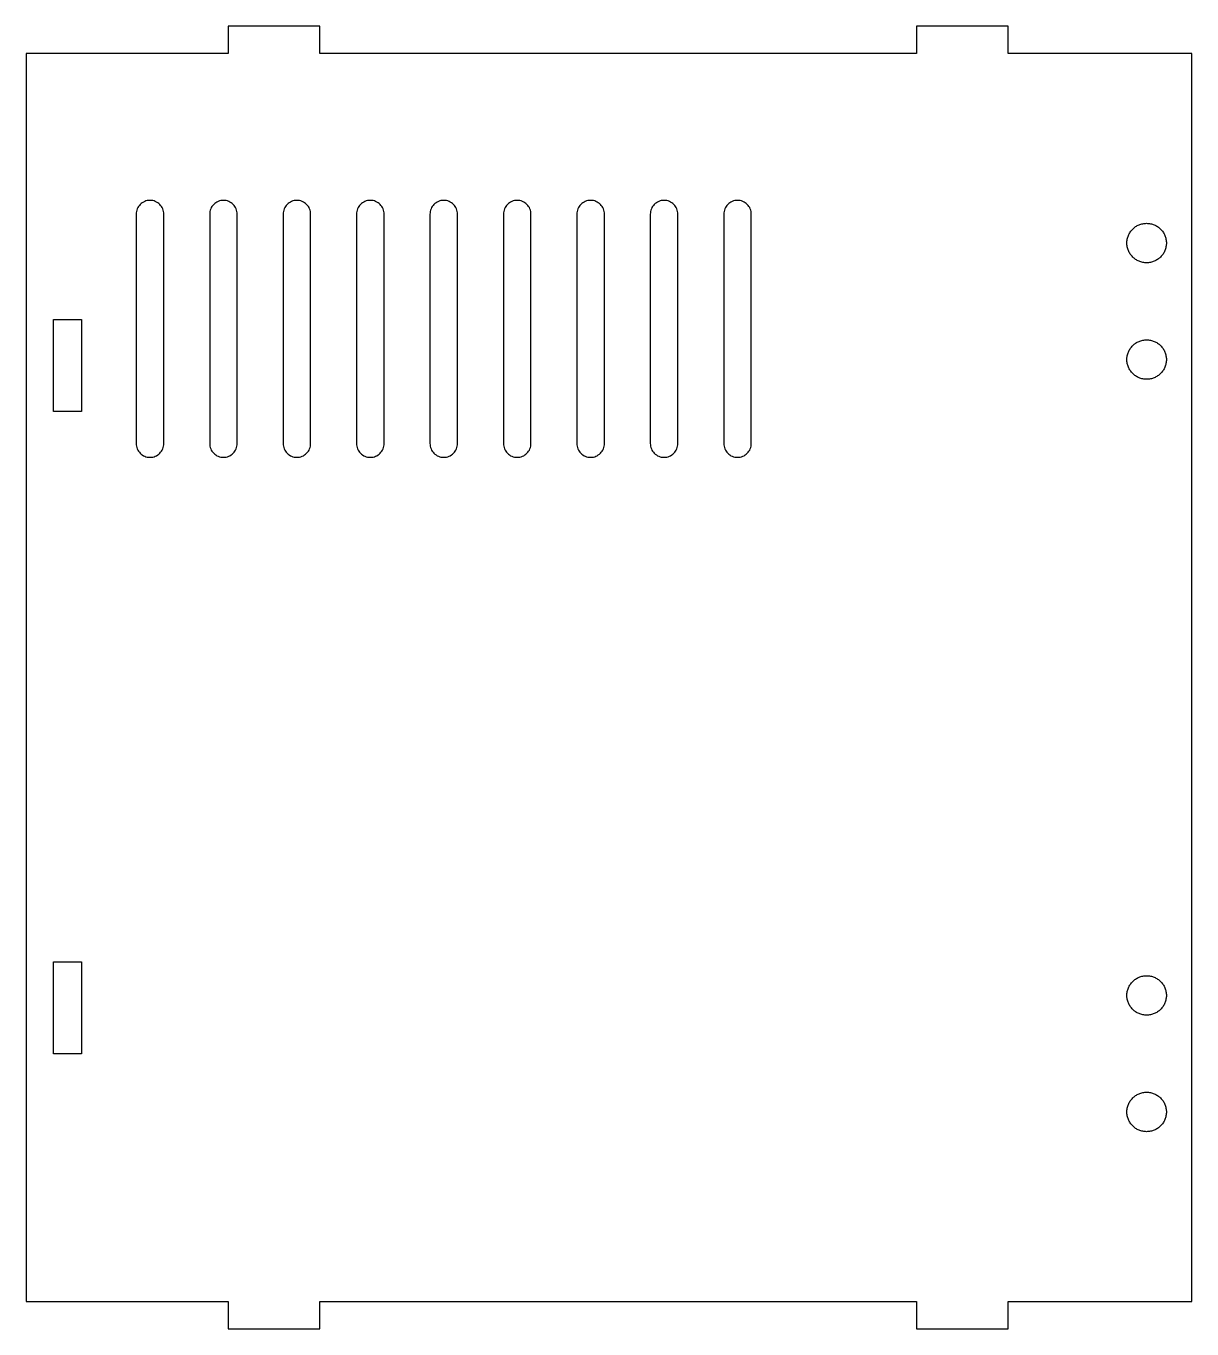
# Model space of a CAD drawing. Header units: millimetres. Extents: x 0 to 127, y 0 to 142.
import ezdxf

# ---------------------------------------------------------------- set-up
doc = ezdxf.new("R2010")
doc.units = ezdxf.units.MM
doc.layers.add('CUT', color=1, linetype='Continuous')
doc.layers.add('ENGRAVE', color=5, linetype='Continuous')

msp = doc.modelspace()

# ---------------------------------------------------------------- linework, layer by layer
at = {"layer": 'CUT'}
for points in [[(127, 139), (107, 139), (107, 142), (97, 142), (97, 139), (32, 139), (32, 142), (22, 142), (22, 139), (0, 139), (0, 3), (22, 3), (22, 0), (32, 0), (32, 3), (97, 3), (97, 0), (107, 0), (107, 3), (127, 3), (127, 139)], [(119.915, 118.35), (119.9176, 118.4555), (119.9254, 118.5607), (119.9383, 118.6655), (119.9563, 118.7694), (119.9794, 118.8724), (120.0076, 118.9741), (120.0407, 119.0743), (120.0787, 119.1728), (120.1214, 119.2692), (120.1689, 119.3635), (120.2209, 119.4553), (120.2773, 119.5445), (120.3381, 119.6308), (120.403, 119.7139), (120.472, 119.7939), (120.5447, 119.8703), (120.6211, 119.943), (120.7011, 120.012), (120.7842, 120.0769), (120.8705, 120.1377), (120.9597, 120.1941), (121.0515, 120.2461), (121.1458, 120.2936), (121.2422, 120.3363), (121.3407, 120.3743), (121.4409, 120.4074), (121.5426, 120.4356), (121.6456, 120.4587), (121.7495, 120.4767), (121.8543, 120.4896), (121.9595, 120.4974), (122.065, 120.5), (122.1705, 120.4974), (122.2757, 120.4896), (122.3805, 120.4767), (122.4844, 120.4587), (122.5874, 120.4356), (122.6891, 120.4074), (122.7893, 120.3743), (122.8878, 120.3363), (122.9842, 120.2936), (123.0785, 120.2461), (123.1703, 120.1941), (123.2595, 120.1377), (123.3458, 120.0769), (123.4289, 120.012), (123.5089, 119.943), (123.5853, 119.8703), (123.658, 119.7939), (123.727, 119.7139), (123.7919, 119.6308), (123.8527, 119.5445), (123.9091, 119.4553), (123.9611, 119.3635), (124.0086, 119.2692), (124.0513, 119.1728), (124.0893, 119.0743), (124.1224, 118.9741), (124.1506, 118.8724), (124.1737, 118.7694), (124.1917, 118.6655), (124.2046, 118.5607), (124.2124, 118.4555), (124.215, 118.35), (124.2124, 118.2445), (124.2046, 118.1393), (124.1917, 118.0345), (124.1737, 117.9306), (124.1506, 117.8276), (124.1224, 117.7259), (124.0893, 117.6257), (124.0513, 117.5272), (124.0086, 117.4308), (123.9611, 117.3365), (123.9091, 117.2447), (123.8527, 117.1555), (123.7919, 117.0692), (123.727, 116.9861), (123.658, 116.9061), (123.5853, 116.8297), (123.5089, 116.757), (123.4289, 116.688), (123.3458, 116.6231), (123.2595, 116.5623), (123.1703, 116.5059), (123.0785, 116.4539), (122.9842, 116.4064), (122.8878, 116.3637), (122.7893, 116.3257), (122.6891, 116.2926), (122.5874, 116.2644), (122.4844, 116.2413), (122.3805, 116.2233), (122.2757, 116.2104), (122.1705, 116.2026), (122.065, 116.2), (121.9595, 116.2026), (121.8543, 116.2104), (121.7495, 116.2233), (121.6456, 116.2413), (121.5426, 116.2644), (121.4409, 116.2926), (121.3407, 116.3257), (121.2422, 116.3637), (121.1458, 116.4064), (121.0515, 116.4539), (120.9597, 116.5059), (120.8705, 116.5623), (120.7842, 116.6231), (120.7011, 116.688), (120.6211, 116.757), (120.5447, 116.8297), (120.472, 116.9061), (120.403, 116.9861), (120.3381, 117.0692), (120.2773, 117.1555), (120.2209, 117.2447), (120.1689, 117.3365), (120.1214, 117.4308), (120.0787, 117.5272), (120.0407, 117.6257), (120.0076, 117.7259), (119.9794, 117.8276), (119.9563, 117.9306), (119.9383, 118.0345), (119.9254, 118.1393), (119.9176, 118.2445), (119.915, 118.35)], [(2.975, 99.975), (2.975, 110.025), (6.025, 110.025), (6.025, 99.975), (2.975, 99.975)], [(119.915, 105.65), (119.9176, 105.7555), (119.9254, 105.8607), (119.9383, 105.9655), (119.9563, 106.0694), (119.9794, 106.1724), (120.0076, 106.2741), (120.0407, 106.3743), (120.0787, 106.4728), (120.1214, 106.5692), (120.1689, 106.6635), (120.2209, 106.7553), (120.2773, 106.8445), (120.3381, 106.9308), (120.403, 107.0139), (120.472, 107.0939), (120.5447, 107.1703), (120.6211, 107.243), (120.7011, 107.312), (120.7842, 107.3769), (120.8705, 107.4377), (120.9597, 107.4941), (121.0515, 107.5461), (121.1458, 107.5936), (121.2422, 107.6363), (121.3407, 107.6743), (121.4409, 107.7074), (121.5426, 107.7356), (121.6456, 107.7587), (121.7495, 107.7767), (121.8543, 107.7896), (121.9595, 107.7974), (122.065, 107.8), (122.1705, 107.7974), (122.2757, 107.7896), (122.3805, 107.7767), (122.4844, 107.7587), (122.5874, 107.7356), (122.6891, 107.7074), (122.7893, 107.6743), (122.8878, 107.6363), (122.9842, 107.5936), (123.0785, 107.5461), (123.1703, 107.4941), (123.2595, 107.4377), (123.3458, 107.3769), (123.4289, 107.312), (123.5089, 107.243), (123.5853, 107.1703), (123.658, 107.0939), (123.727, 107.0139), (123.7919, 106.9308), (123.8527, 106.8445), (123.9091, 106.7553), (123.9611, 106.6635), (124.0086, 106.5692), (124.0513, 106.4728), (124.0893, 106.3743), (124.1224, 106.2741), (124.1506, 106.1724), (124.1737, 106.0694), (124.1917, 105.9655), (124.2046, 105.8607), (124.2124, 105.7555), (124.215, 105.65), (124.2124, 105.5445), (124.2046, 105.4393), (124.1917, 105.3345), (124.1737, 105.2306), (124.1506, 105.1276), (124.1224, 105.0259), (124.0893, 104.9257), (124.0513, 104.8272), (124.0086, 104.7308), (123.9611, 104.6365), (123.9091, 104.5447), (123.8527, 104.4555), (123.7919, 104.3692), (123.727, 104.2861), (123.658, 104.2061), (123.5853, 104.1297), (123.5089, 104.057), (123.4289, 103.988), (123.3458, 103.9231), (123.2595, 103.8623), (123.1703, 103.8059), (123.0785, 103.7539), (122.9842, 103.7064), (122.8878, 103.6637), (122.7893, 103.6257), (122.6891, 103.5926), (122.5874, 103.5644), (122.4844, 103.5413), (122.3805, 103.5233), (122.2757, 103.5104), (122.1705, 103.5026), (122.065, 103.5), (121.9595, 103.5026), (121.8543, 103.5104), (121.7495, 103.5233), (121.6456, 103.5413), (121.5426, 103.5644), (121.4409, 103.5926), (121.3407, 103.6257), (121.2422, 103.6637), (121.1458, 103.7064), (121.0515, 103.7539), (120.9597, 103.8059), (120.8705, 103.8623), (120.7842, 103.9231), (120.7011, 103.988), (120.6211, 104.057), (120.5447, 104.1297), (120.472, 104.2061), (120.403, 104.2861), (120.3381, 104.3692), (120.2773, 104.4555), (120.2209, 104.5447), (120.1689, 104.6365), (120.1214, 104.7308), (120.0787, 104.8272), (120.0407, 104.9257), (120.0076, 105.0259), (119.9794, 105.1276), (119.9563, 105.2306), (119.9383, 105.3345), (119.9254, 105.4393), (119.9176, 105.5445), (119.915, 105.65)], [(2.975, 29.975), (2.975, 40.025), (6.025, 40.025), (6.025, 29.975), (2.975, 29.975)], [(119.915, 36.35), (119.9176, 36.4555), (119.9254, 36.5607), (119.9383, 36.6655), (119.9563, 36.7694), (119.9794, 36.8724), (120.0076, 36.9741), (120.0407, 37.0743), (120.0787, 37.1728), (120.1214, 37.2692), (120.1689, 37.3635), (120.2209, 37.4553), (120.2773, 37.5445), (120.3381, 37.6308), (120.403, 37.7139), (120.472, 37.7939), (120.5447, 37.8703), (120.6211, 37.943), (120.7011, 38.012), (120.7842, 38.0769), (120.8705, 38.1377), (120.9597, 38.1941), (121.0515, 38.2461), (121.1458, 38.2936), (121.2422, 38.3363), (121.3407, 38.3743), (121.4409, 38.4074), (121.5426, 38.4356), (121.6456, 38.4587), (121.7495, 38.4767), (121.8543, 38.4896), (121.9595, 38.4974), (122.065, 38.5), (122.1705, 38.4974), (122.2757, 38.4896), (122.3805, 38.4767), (122.4844, 38.4587), (122.5874, 38.4356), (122.6891, 38.4074), (122.7893, 38.3743), (122.8878, 38.3363), (122.9842, 38.2936), (123.0785, 38.2461), (123.1703, 38.1941), (123.2595, 38.1377), (123.3458, 38.0769), (123.4289, 38.012), (123.5089, 37.943), (123.5853, 37.8703), (123.658, 37.7939), (123.727, 37.7139), (123.7919, 37.6308), (123.8527, 37.5445), (123.9091, 37.4553), (123.9611, 37.3635), (124.0086, 37.2692), (124.0513, 37.1728), (124.0893, 37.0743), (124.1224, 36.9741), (124.1506, 36.8724), (124.1737, 36.7694), (124.1917, 36.6655), (124.2046, 36.5607), (124.2124, 36.4555), (124.215, 36.35), (124.2124, 36.2445), (124.2046, 36.1393), (124.1917, 36.0345), (124.1737, 35.9306), (124.1506, 35.8276), (124.1224, 35.7259), (124.0893, 35.6257), (124.0513, 35.5272), (124.0086, 35.4308), (123.9611, 35.3365), (123.9091, 35.2447), (123.8527, 35.1555), (123.7919, 35.0692), (123.727, 34.9861), (123.658, 34.9061), (123.5853, 34.8297), (123.5089, 34.757), (123.4289, 34.688), (123.3458, 34.6231), (123.2595, 34.5623), (123.1703, 34.5059), (123.0785, 34.4539), (122.9842, 34.4064), (122.8878, 34.3637), (122.7893, 34.3257), (122.6891, 34.2926), (122.5874, 34.2644), (122.4844, 34.2413), (122.3805, 34.2233), (122.2757, 34.2104), (122.1705, 34.2026), (122.065, 34.2), (121.9595, 34.2026), (121.8543, 34.2104), (121.7495, 34.2233), (121.6456, 34.2413), (121.5426, 34.2644), (121.4409, 34.2926), (121.3407, 34.3257), (121.2422, 34.3637), (121.1458, 34.4064), (121.0515, 34.4539), (120.9597, 34.5059), (120.8705, 34.5623), (120.7842, 34.6231), (120.7011, 34.688), (120.6211, 34.757), (120.5447, 34.8297), (120.472, 34.9061), (120.403, 34.9861), (120.3381, 35.0692), (120.2773, 35.1555), (120.2209, 35.2447), (120.1689, 35.3365), (120.1214, 35.4308), (120.0787, 35.5272), (120.0407, 35.6257), (120.0076, 35.7259), (119.9794, 35.8276), (119.9563, 35.9306), (119.9383, 36.0345), (119.9254, 36.1393), (119.9176, 36.2445), (119.915, 36.35)], [(119.915, 23.65), (119.9176, 23.7555), (119.9254, 23.8607), (119.9383, 23.9655), (119.9563, 24.0694), (119.9794, 24.1724), (120.0076, 24.2741), (120.0407, 24.3743), (120.0787, 24.4728), (120.1214, 24.5692), (120.1689, 24.6635), (120.2209, 24.7553), (120.2773, 24.8445), (120.3381, 24.9308), (120.403, 25.0139), (120.472, 25.0939), (120.5447, 25.1703), (120.6211, 25.243), (120.7011, 25.312), (120.7842, 25.3769), (120.8705, 25.4377), (120.9597, 25.4941), (121.0515, 25.5461), (121.1458, 25.5936), (121.2422, 25.6363), (121.3407, 25.6743), (121.4409, 25.7074), (121.5426, 25.7356), (121.6456, 25.7587), (121.7495, 25.7767), (121.8543, 25.7896), (121.9595, 25.7974), (122.065, 25.8), (122.1705, 25.7974), (122.2757, 25.7896), (122.3805, 25.7767), (122.4844, 25.7587), (122.5874, 25.7356), (122.6891, 25.7074), (122.7893, 25.6743), (122.8878, 25.6363), (122.9842, 25.5936), (123.0785, 25.5461), (123.1703, 25.4941), (123.2595, 25.4377), (123.3458, 25.3769), (123.4289, 25.312), (123.5089, 25.243), (123.5853, 25.1703), (123.658, 25.0939), (123.727, 25.0139), (123.7919, 24.9308), (123.8527, 24.8445), (123.9091, 24.7553), (123.9611, 24.6635), (124.0086, 24.5692), (124.0513, 24.4728), (124.0893, 24.3743), (124.1224, 24.2741), (124.1506, 24.1724), (124.1737, 24.0694), (124.1917, 23.9655), (124.2046, 23.8607), (124.2124, 23.7555), (124.215, 23.65), (124.2124, 23.5445), (124.2046, 23.4393), (124.1917, 23.3345), (124.1737, 23.2306), (124.1506, 23.1276), (124.1224, 23.0259), (124.0893, 22.9257), (124.0513, 22.8272), (124.0086, 22.7308), (123.9611, 22.6365), (123.9091, 22.5447), (123.8527, 22.4555), (123.7919, 22.3692), (123.727, 22.2861), (123.658, 22.2061), (123.5853, 22.1297), (123.5089, 22.057), (123.4289, 21.988), (123.3458, 21.9231), (123.2595, 21.8623), (123.1703, 21.8059), (123.0785, 21.7539), (122.9842, 21.7064), (122.8878, 21.6637), (122.7893, 21.6257), (122.6891, 21.5926), (122.5874, 21.5644), (122.4844, 21.5413), (122.3805, 21.5233), (122.2757, 21.5104), (122.1705, 21.5026), (122.065, 21.5), (121.9595, 21.5026), (121.8543, 21.5104), (121.7495, 21.5233), (121.6456, 21.5413), (121.5426, 21.5644), (121.4409, 21.5926), (121.3407, 21.6257), (121.2422, 21.6637), (121.1458, 21.7064), (121.0515, 21.7539), (120.9597, 21.8059), (120.8705, 21.8623), (120.7842, 21.9231), (120.7011, 21.988), (120.6211, 22.057), (120.5447, 22.1297), (120.472, 22.2061), (120.403, 22.2861), (120.3381, 22.3692), (120.2773, 22.4555), (120.2209, 22.5447), (120.1689, 22.6365), (120.1214, 22.7308), (120.0787, 22.8272), (120.0407, 22.9257), (120.0076, 23.0259), (119.9794, 23.1276), (119.9563, 23.2306), (119.9383, 23.3345), (119.9254, 23.4393), (119.9176, 23.5445), (119.915, 23.65)]]:
    msp.add_lwpolyline(points, close=True, dxfattribs=at)
at = {"layer": 'ENGRAVE'}
for points in [[(13.49, 95), (13.51, 95), (13.656, 95.0072), (13.8007, 95.0286), (13.9425, 95.0642), (14.0802, 95.1134), (14.2124, 95.1759), (14.3378, 95.2511), (14.4552, 95.3382), (14.5636, 95.4364), (14.6618, 95.5448), (14.7489, 95.6622), (14.8241, 95.7876), (14.8866, 95.9198), (14.9358, 96.0575), (14.9714, 96.1993), (14.9928, 96.344), (15, 96.49), (15, 121.51), (14.9928, 121.656), (14.9714, 121.8007), (14.9358, 121.9425), (14.8866, 122.0802), (14.8241, 122.2124), (14.7489, 122.3378), (14.6618, 122.4552), (14.5636, 122.5636), (14.4552, 122.6618), (14.3378, 122.7489), (14.2124, 122.8241), (14.0802, 122.8866), (13.9425, 122.9358), (13.8007, 122.9714), (13.656, 122.9928), (13.51, 123), (13.49, 123), (13.344, 122.9928), (13.1993, 122.9714), (13.0575, 122.9358), (12.9198, 122.8866), (12.7876, 122.8241), (12.6622, 122.7489), (12.5448, 122.6618), (12.4364, 122.5636), (12.3382, 122.4552), (12.2511, 122.3378), (12.1759, 122.2124), (12.1134, 122.0802), (12.0642, 121.9425), (12.0286, 121.8007), (12.0072, 121.656), (12, 121.51), (12, 96.49), (12.0072, 96.344), (12.0286, 96.1993), (12.0642, 96.0575), (12.1134, 95.9198), (12.1759, 95.7876), (12.2511, 95.6622), (12.3382, 95.5448), (12.4364, 95.4364), (12.5448, 95.3382), (12.6622, 95.2511), (12.7876, 95.1759), (12.9198, 95.1134), (13.0575, 95.0642), (13.1993, 95.0286), (13.344, 95.0072), (13.49, 95)], [(21.49, 95), (21.51, 95), (21.656, 95.0072), (21.8007, 95.0286), (21.9425, 95.0642), (22.0802, 95.1134), (22.2124, 95.1759), (22.3378, 95.2511), (22.4552, 95.3382), (22.5636, 95.4364), (22.6618, 95.5448), (22.7489, 95.6622), (22.8241, 95.7876), (22.8866, 95.9198), (22.9358, 96.0575), (22.9714, 96.1993), (22.9928, 96.344), (23, 96.49), (23, 121.51), (22.9928, 121.656), (22.9714, 121.8007), (22.9358, 121.9425), (22.8866, 122.0802), (22.8241, 122.2124), (22.7489, 122.3378), (22.6618, 122.4552), (22.5636, 122.5636), (22.4552, 122.6618), (22.3378, 122.7489), (22.2124, 122.8241), (22.0802, 122.8866), (21.9425, 122.9358), (21.8007, 122.9714), (21.656, 122.9928), (21.51, 123), (21.49, 123), (21.344, 122.9928), (21.1993, 122.9714), (21.0575, 122.9358), (20.9198, 122.8866), (20.7876, 122.8241), (20.6622, 122.7489), (20.5448, 122.6618), (20.4364, 122.5636), (20.3382, 122.4552), (20.2511, 122.3378), (20.1759, 122.2124), (20.1134, 122.0802), (20.0642, 121.9425), (20.0286, 121.8007), (20.0072, 121.656), (20, 121.51), (20, 96.49), (20.0072, 96.344), (20.0286, 96.1993), (20.0642, 96.0575), (20.1134, 95.9198), (20.1759, 95.7876), (20.2511, 95.6622), (20.3382, 95.5448), (20.4364, 95.4364), (20.5448, 95.3382), (20.6622, 95.2511), (20.7876, 95.1759), (20.9198, 95.1134), (21.0575, 95.0642), (21.1993, 95.0286), (21.344, 95.0072), (21.49, 95)], [(29.49, 95), (29.51, 95), (29.656, 95.0072), (29.8007, 95.0286), (29.9425, 95.0642), (30.0802, 95.1134), (30.2124, 95.1759), (30.3378, 95.2511), (30.4552, 95.3382), (30.5636, 95.4364), (30.6618, 95.5448), (30.7489, 95.6622), (30.8241, 95.7876), (30.8866, 95.9198), (30.9358, 96.0575), (30.9714, 96.1993), (30.9928, 96.344), (31, 96.49), (31, 121.51), (30.9928, 121.656), (30.9714, 121.8007), (30.9358, 121.9425), (30.8866, 122.0802), (30.8241, 122.2124), (30.7489, 122.3378), (30.6618, 122.4552), (30.5636, 122.5636), (30.4552, 122.6618), (30.3378, 122.7489), (30.2124, 122.8241), (30.0802, 122.8866), (29.9425, 122.9358), (29.8007, 122.9714), (29.656, 122.9928), (29.51, 123), (29.49, 123), (29.344, 122.9928), (29.1993, 122.9714), (29.0575, 122.9358), (28.9198, 122.8866), (28.7876, 122.8241), (28.6622, 122.7489), (28.5448, 122.6618), (28.4364, 122.5636), (28.3382, 122.4552), (28.2511, 122.3378), (28.1759, 122.2124), (28.1134, 122.0802), (28.0642, 121.9425), (28.0286, 121.8007), (28.0072, 121.656), (28, 121.51), (28, 96.49), (28.0072, 96.344), (28.0286, 96.1993), (28.0642, 96.0575), (28.1134, 95.9198), (28.1759, 95.7876), (28.2511, 95.6622), (28.3382, 95.5448), (28.4364, 95.4364), (28.5448, 95.3382), (28.6622, 95.2511), (28.7876, 95.1759), (28.9198, 95.1134), (29.0575, 95.0642), (29.1993, 95.0286), (29.344, 95.0072), (29.49, 95)], [(37.49, 95), (37.51, 95), (37.656, 95.0072), (37.8007, 95.0286), (37.9425, 95.0642), (38.0802, 95.1134), (38.2124, 95.1759), (38.3378, 95.2511), (38.4552, 95.3382), (38.5636, 95.4364), (38.6618, 95.5448), (38.7489, 95.6622), (38.8241, 95.7876), (38.8866, 95.9198), (38.9358, 96.0575), (38.9714, 96.1993), (38.9928, 96.344), (39, 96.49), (39, 121.51), (38.9928, 121.656), (38.9714, 121.8007), (38.9358, 121.9425), (38.8866, 122.0802), (38.8241, 122.2124), (38.7489, 122.3378), (38.6618, 122.4552), (38.5636, 122.5636), (38.4552, 122.6618), (38.3378, 122.7489), (38.2124, 122.8241), (38.0802, 122.8866), (37.9425, 122.9358), (37.8007, 122.9714), (37.656, 122.9928), (37.51, 123), (37.49, 123), (37.344, 122.9928), (37.1993, 122.9714), (37.0575, 122.9358), (36.9198, 122.8866), (36.7876, 122.8241), (36.6622, 122.7489), (36.5448, 122.6618), (36.4364, 122.5636), (36.3382, 122.4552), (36.2511, 122.3378), (36.1759, 122.2124), (36.1134, 122.0802), (36.0642, 121.9425), (36.0286, 121.8007), (36.0072, 121.656), (36, 121.51), (36, 96.49), (36.0072, 96.344), (36.0286, 96.1993), (36.0642, 96.0575), (36.1134, 95.9198), (36.1759, 95.7876), (36.2511, 95.6622), (36.3382, 95.5448), (36.4364, 95.4364), (36.5448, 95.3382), (36.6622, 95.2511), (36.7876, 95.1759), (36.9198, 95.1134), (37.0575, 95.0642), (37.1993, 95.0286), (37.344, 95.0072), (37.49, 95)], [(45.49, 95), (45.51, 95), (45.656, 95.0072), (45.8007, 95.0286), (45.9425, 95.0642), (46.0802, 95.1134), (46.2124, 95.1759), (46.3378, 95.2511), (46.4552, 95.3382), (46.5636, 95.4364), (46.6618, 95.5448), (46.7489, 95.6622), (46.8241, 95.7876), (46.8866, 95.9198), (46.9358, 96.0575), (46.9714, 96.1993), (46.9928, 96.344), (47, 96.49), (47, 121.51), (46.9928, 121.656), (46.9714, 121.8007), (46.9358, 121.9425), (46.8866, 122.0802), (46.8241, 122.2124), (46.7489, 122.3378), (46.6618, 122.4552), (46.5636, 122.5636), (46.4552, 122.6618), (46.3378, 122.7489), (46.2124, 122.8241), (46.0802, 122.8866), (45.9425, 122.9358), (45.8007, 122.9714), (45.656, 122.9928), (45.51, 123), (45.49, 123), (45.344, 122.9928), (45.1993, 122.9714), (45.0575, 122.9358), (44.9198, 122.8866), (44.7876, 122.8241), (44.6622, 122.7489), (44.5448, 122.6618), (44.4364, 122.5636), (44.3382, 122.4552), (44.2511, 122.3378), (44.1759, 122.2124), (44.1134, 122.0802), (44.0642, 121.9425), (44.0286, 121.8007), (44.0072, 121.656), (44, 121.51), (44, 96.49), (44.0072, 96.344), (44.0286, 96.1993), (44.0642, 96.0575), (44.1134, 95.9198), (44.1759, 95.7876), (44.2511, 95.6622), (44.3382, 95.5448), (44.4364, 95.4364), (44.5448, 95.3382), (44.6622, 95.2511), (44.7876, 95.1759), (44.9198, 95.1134), (45.0575, 95.0642), (45.1993, 95.0286), (45.344, 95.0072), (45.49, 95)], [(53.49, 95), (53.51, 95), (53.656, 95.0072), (53.8007, 95.0286), (53.9425, 95.0642), (54.0802, 95.1134), (54.2124, 95.1759), (54.3378, 95.2511), (54.4552, 95.3382), (54.5636, 95.4364), (54.6618, 95.5448), (54.7489, 95.6622), (54.8241, 95.7876), (54.8866, 95.9198), (54.9358, 96.0575), (54.9714, 96.1993), (54.9928, 96.344), (55, 96.49), (55, 121.51), (54.9928, 121.656), (54.9714, 121.8007), (54.9358, 121.9425), (54.8866, 122.0802), (54.8241, 122.2124), (54.7489, 122.3378), (54.6618, 122.4552), (54.5636, 122.5636), (54.4552, 122.6618), (54.3378, 122.7489), (54.2124, 122.8241), (54.0802, 122.8866), (53.9425, 122.9358), (53.8007, 122.9714), (53.656, 122.9928), (53.51, 123), (53.49, 123), (53.344, 122.9928), (53.1993, 122.9714), (53.0575, 122.9358), (52.9198, 122.8866), (52.7876, 122.8241), (52.6622, 122.7489), (52.5448, 122.6618), (52.4364, 122.5636), (52.3382, 122.4552), (52.2511, 122.3378), (52.1759, 122.2124), (52.1134, 122.0802), (52.0642, 121.9425), (52.0286, 121.8007), (52.0072, 121.656), (52, 121.51), (52, 96.49), (52.0072, 96.344), (52.0286, 96.1993), (52.0642, 96.0575), (52.1134, 95.9198), (52.1759, 95.7876), (52.2511, 95.6622), (52.3382, 95.5448), (52.4364, 95.4364), (52.5448, 95.3382), (52.6622, 95.2511), (52.7876, 95.1759), (52.9198, 95.1134), (53.0575, 95.0642), (53.1993, 95.0286), (53.344, 95.0072), (53.49, 95)], [(61.49, 95), (61.51, 95), (61.656, 95.0072), (61.8007, 95.0286), (61.9425, 95.0642), (62.0802, 95.1134), (62.2124, 95.1759), (62.3378, 95.2511), (62.4552, 95.3382), (62.5636, 95.4364), (62.6618, 95.5448), (62.7489, 95.6622), (62.8241, 95.7876), (62.8866, 95.9198), (62.9358, 96.0575), (62.9714, 96.1993), (62.9928, 96.344), (63, 96.49), (63, 121.51), (62.9928, 121.656), (62.9714, 121.8007), (62.9358, 121.9425), (62.8866, 122.0802), (62.8241, 122.2124), (62.7489, 122.3378), (62.6618, 122.4552), (62.5636, 122.5636), (62.4552, 122.6618), (62.3378, 122.7489), (62.2124, 122.8241), (62.0802, 122.8866), (61.9425, 122.9358), (61.8007, 122.9714), (61.656, 122.9928), (61.51, 123), (61.49, 123), (61.344, 122.9928), (61.1993, 122.9714), (61.0575, 122.9358), (60.9198, 122.8866), (60.7876, 122.8241), (60.6622, 122.7489), (60.5448, 122.6618), (60.4364, 122.5636), (60.3382, 122.4552), (60.2511, 122.3378), (60.1759, 122.2124), (60.1134, 122.0802), (60.0642, 121.9425), (60.0286, 121.8007), (60.0072, 121.656), (60, 121.51), (60, 96.49), (60.0072, 96.344), (60.0286, 96.1993), (60.0642, 96.0575), (60.1134, 95.9198), (60.1759, 95.7876), (60.2511, 95.6622), (60.3382, 95.5448), (60.4364, 95.4364), (60.5448, 95.3382), (60.6622, 95.2511), (60.7876, 95.1759), (60.9198, 95.1134), (61.0575, 95.0642), (61.1993, 95.0286), (61.344, 95.0072), (61.49, 95)], [(69.49, 95), (69.51, 95), (69.656, 95.0072), (69.8007, 95.0286), (69.9425, 95.0642), (70.0802, 95.1134), (70.2124, 95.1759), (70.3378, 95.2511), (70.4552, 95.3382), (70.5636, 95.4364), (70.6618, 95.5448), (70.7489, 95.6622), (70.8241, 95.7876), (70.8866, 95.9198), (70.9358, 96.0575), (70.9714, 96.1993), (70.9928, 96.344), (71, 96.49), (71, 121.51), (70.9928, 121.656), (70.9714, 121.8007), (70.9358, 121.9425), (70.8866, 122.0802), (70.8241, 122.2124), (70.7489, 122.3378), (70.6618, 122.4552), (70.5636, 122.5636), (70.4552, 122.6618), (70.3378, 122.7489), (70.2124, 122.8241), (70.0802, 122.8866), (69.9425, 122.9358), (69.8007, 122.9714), (69.656, 122.9928), (69.51, 123), (69.49, 123), (69.344, 122.9928), (69.1993, 122.9714), (69.0575, 122.9358), (68.9198, 122.8866), (68.7876, 122.8241), (68.6622, 122.7489), (68.5448, 122.6618), (68.4364, 122.5636), (68.3382, 122.4552), (68.2511, 122.3378), (68.1759, 122.2124), (68.1134, 122.0802), (68.0642, 121.9425), (68.0286, 121.8007), (68.0072, 121.656), (68, 121.51), (68, 96.49), (68.0072, 96.344), (68.0286, 96.1993), (68.0642, 96.0575), (68.1134, 95.9198), (68.1759, 95.7876), (68.2511, 95.6622), (68.3382, 95.5448), (68.4364, 95.4364), (68.5448, 95.3382), (68.6622, 95.2511), (68.7876, 95.1759), (68.9198, 95.1134), (69.0575, 95.0642), (69.1993, 95.0286), (69.344, 95.0072), (69.49, 95)], [(77.49, 95), (77.51, 95), (77.656, 95.0072), (77.8007, 95.0286), (77.9425, 95.0642), (78.0802, 95.1134), (78.2124, 95.1759), (78.3378, 95.2511), (78.4552, 95.3382), (78.5636, 95.4364), (78.6618, 95.5448), (78.7489, 95.6622), (78.8241, 95.7876), (78.8866, 95.9198), (78.9358, 96.0575), (78.9714, 96.1993), (78.9928, 96.344), (79, 96.49), (79, 121.51), (78.9928, 121.656), (78.9714, 121.8007), (78.9358, 121.9425), (78.8866, 122.0802), (78.8241, 122.2124), (78.7489, 122.3378), (78.6618, 122.4552), (78.5636, 122.5636), (78.4552, 122.6618), (78.3378, 122.7489), (78.2124, 122.8241), (78.0802, 122.8866), (77.9425, 122.9358), (77.8007, 122.9714), (77.656, 122.9928), (77.51, 123), (77.49, 123), (77.344, 122.9928), (77.1993, 122.9714), (77.0575, 122.9358), (76.9198, 122.8866), (76.7876, 122.8241), (76.6622, 122.7489), (76.5448, 122.6618), (76.4364, 122.5636), (76.3382, 122.4552), (76.2511, 122.3378), (76.1759, 122.2124), (76.1134, 122.0802), (76.0642, 121.9425), (76.0286, 121.8007), (76.0072, 121.656), (76, 121.51), (76, 96.49), (76.0072, 96.344), (76.0286, 96.1993), (76.0642, 96.0575), (76.1134, 95.9198), (76.1759, 95.7876), (76.2511, 95.6622), (76.3382, 95.5448), (76.4364, 95.4364), (76.5448, 95.3382), (76.6622, 95.2511), (76.7876, 95.1759), (76.9198, 95.1134), (77.0575, 95.0642), (77.1993, 95.0286), (77.344, 95.0072), (77.49, 95)]]:
    msp.add_lwpolyline(points, close=True, dxfattribs=at)

doc.saveas('drawing.dxf')
